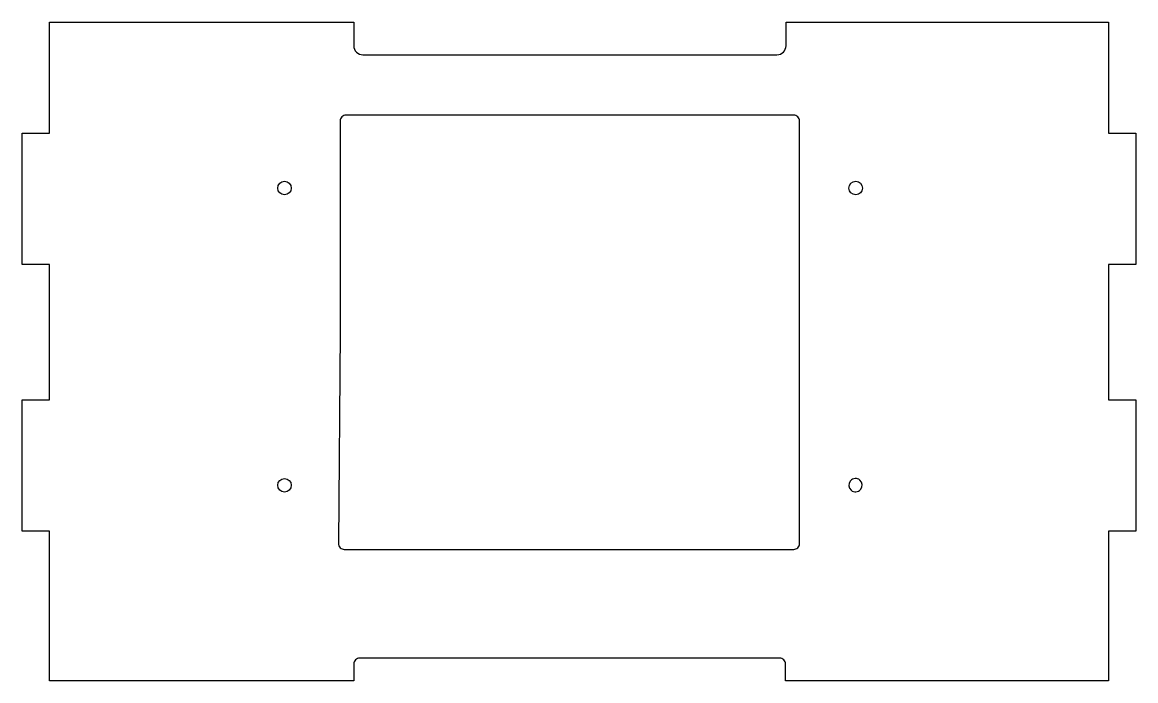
# Model space of a CAD drawing. Header units: millimetres. Extents: x -26 to 220, y -132 to 13.
import ezdxf

# ---------------------------------------------------------------- set-up
doc = ezdxf.new("R2010")
doc.units = ezdxf.units.MM
doc.layers.get('0').update_dxf_attribs({"linetype": 'CONTINUOUS'})

msp = doc.modelspace()

# ---------------------------------------------------------------- linework, layer by layer
for points in [[(213.95, 13.44), (213.95, -11.06), (219.95, -11.06), (219.95, -40.06), (213.95, -40.06), (213.95, -69.98), (219.95, -69.98), (219.95, -98.98), (213.95, -98.98), (213.95, -131.98), (142.6, -131.98), (142.6, -128.28, 0.414214), (141.3, -126.98), (48.5, -126.98, 0.414214), (47.2, -128.28), (47.2, -131.98), (-20.05, -131.98), (-20.05, -98.98), (-26.05, -98.98), (-26.05, -69.98), (-20.05, -69.98), (-20.05, -40.06), (-26.05, -40.06), (-26.05, -11.06), (-20.05, -11.06), (-20.05, 13.44), (47.2, 13.44), (47.19, 8.27, 0.414678), (49.19, 6.26), (140.69, 6.26, 0.414214), (142.69, 8.26), (142.69, 13.44)], [(45.1, -102.98), (144.39, -102.98, 0.414214), (145.69, -101.68), (145.69, -8.36, 0.414214), (144.39, -7.06), (45.48, -7.06, 0.414214), (44.18, -8.36), (44.18, -55.02), (43.8, -101.67, 0.416579)]]:
    msp.add_lwpolyline(points, format="xyb", close=True)
for centre in [(31.89, -23.17), (158.09, -23.17), (31.89, -88.82)]:
    msp.add_circle(centre, 1.5)
for centre, start, end in [((158.09, -88.82), 51.2952, 227.2044), ((158.01, -88.75), -128.7048, 47.2044)]:
    msp.add_arc(centre, 1.5, start, end)

doc.saveas('drawing.dxf')
